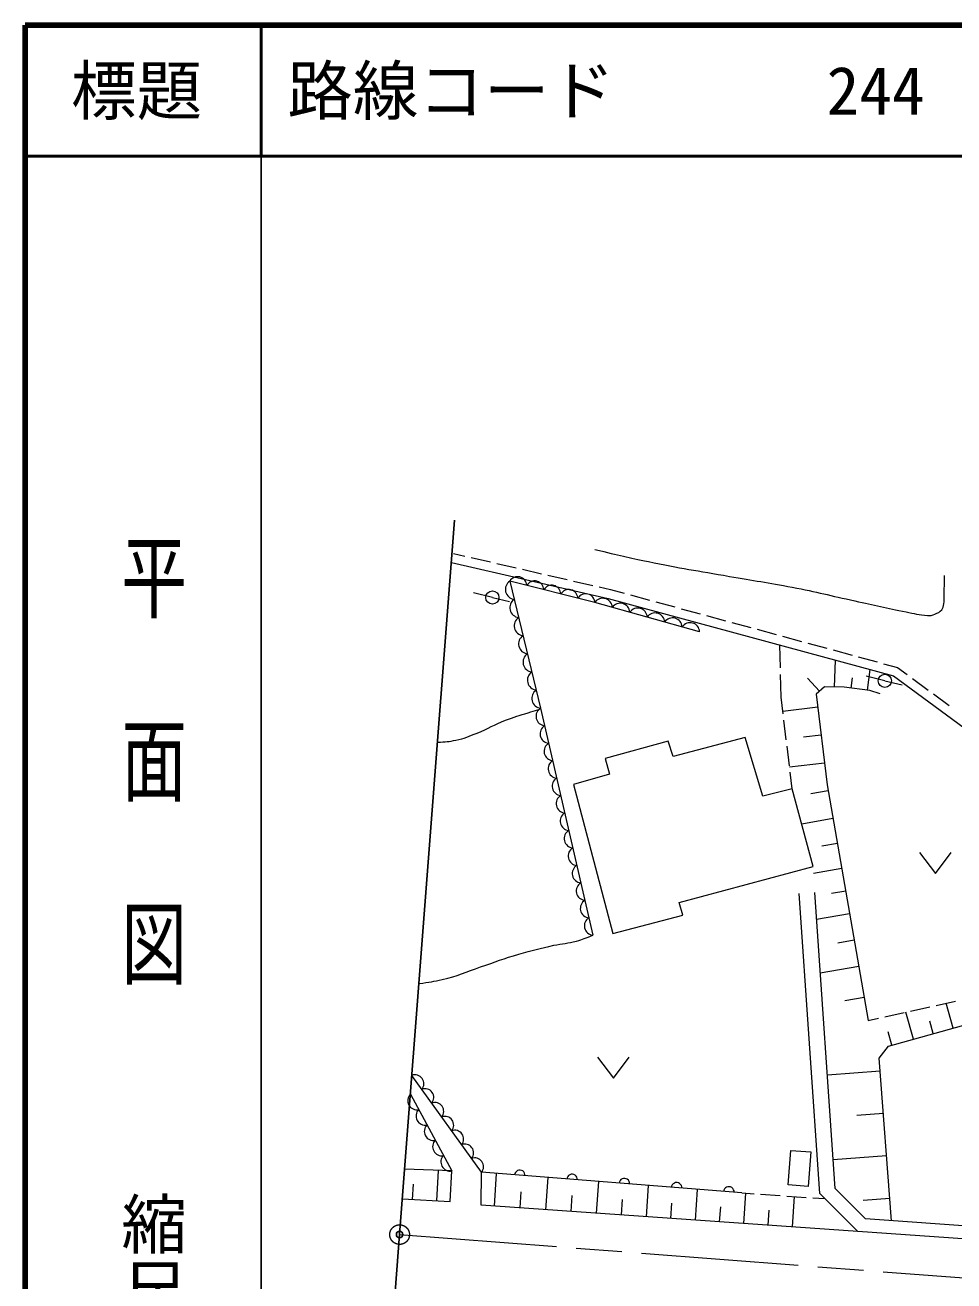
# Model space of a CAD drawing. Units: millimetres, scale not verified. Extents: x 40000 to 680000, y 20000 to 380000.
# Drawn here: x 40000 to 110852, y 284164 to 380000 of the extents above; entities that cross this region are included whole.
import ezdxf
from ezdxf.enums import TextEntityAlignment as Align

# ---------------------------------------------------------------- set-up
doc = ezdxf.new("R2010")
doc.units = ezdxf.units.MM
doc.header["$LTSCALE"] = 1000
doc.header["$PDMODE"] = 32
doc.header["$PDSIZE"] = 500
doc.linetypes.add('CHAIN', pattern=[18.5, 12, -1.5, 3.5, -1.5])
for name, color, linetype, lineweight in [('M-BMK', 2, 'CHAIN', 13), ('M-BMK-OTRS', 5, 'Continuous', 25), ('M-TTL', 2, 'Continuous', 140), ('M-TTL-BAND', 7, 'Continuous', 25), ('M-TTL-LINE', 7, 'Continuous', 50), ('M-WORK', 1, 'Continuous', 13)]:
    doc.layers.add(name, color=color, linetype=linetype, lineweight=lineweight)
doc.layers.add('M-OTRS', color=6, linetype='Continuous')
doc.layers.add('M-TTL-TXT', color=7, linetype='Continuous')
doc.styles.add('@ＭＳ ゴシック', font='')
doc.styles.add('ＭＳ ゴシック', font='')
doc.styles.get('@ＭＳ ゴシック').set_extended_font_data('@MS Gothic')
doc.styles.get('ＭＳ ゴシック').set_extended_font_data('MS Gothic')

msp = doc.modelspace()

# ---------------------------------------------------------------- linework, layer by layer
at = {"layer": 'M-BMK'}
msp.add_line((68570, 287697), (168277, 280046), dxfattribs=at)
msp.add_circle((68570, 287697), 750, dxfattribs=at)
at = {"layer": 'M-BMK-OTRS'}
for p, q in [((68570, 287697), (72767, 342230)), ((64374, 233165), (68570, 287697))]:
    msp.add_line(p, q, dxfattribs=at)
at = {"layer": 'M-OTRS'}
msp.add_point((68570, 287697), dxfattribs=at)
at = {"layer": 'M-TTL'}
for p, q in [((40000, 380000), (40000, 20000)), ((680000, 380000), (40000, 380000))]:
    msp.add_line(p, q, dxfattribs=at)
at = {"layer": 'M-TTL-BAND'}
msp.add_line((58000, 370000), (58000, 20000), dxfattribs=at)
at = {"layer": 'M-TTL-LINE'}
for p, q in [((58000, 380000), (58000, 370000)), ((40000, 370000), (680000, 370000))]:
    msp.add_line(p, q, dxfattribs=at)
at = {"layer": 'M-WORK'}
for p, q in [((72674, 339678), (73551, 339477)), ((74038, 339365), (75500, 339030)), ((72518, 338996), (84491, 336249)), ((75988, 338918), (77450, 338583)), ((77937, 338471), (79399, 338136)), ((79886, 338024), (81348, 337688)), ((81836, 337577), (83298, 337241)), ((75645, 336317), (74214, 336677)), ((83785, 337129), (84661, 336928)), ((84661, 336928), (85711, 336643)), ((86194, 336512), (87641, 336118)), ((75645, 336317), (76959, 336020)), ((84491, 336249), (106234, 330339)), ((88124, 335987), (89571, 335594)), ((90054, 335462), (91501, 335069)), ((91983, 334938), (93431, 334544)), ((93913, 334413), (95361, 334020)), ((95843, 333889), (97291, 333495)), ((97621, 330953), (97584, 332690)), ((97773, 333364), (99221, 332970)), ((99703, 332839), (101151, 332446)), ((101633, 332315), (103081, 331921)), ((103563, 331790), (105011, 331396)), ((101758, 329483), (101816, 331540)), ((104274, 329252), (104457, 330821)), ((105493, 331265), (106543, 330980)), ((106543, 330980), (107281, 330438)), ((97669, 328717), (97632, 330453)), ((100610, 329174), (99688, 330151)), ((103018, 329399), (103110, 330184)), ((105583, 329961), (104152, 330321)), ((105583, 329961), (106897, 329664)), ((106234, 330339), (116067, 323117)), ((107684, 330142), (108893, 329254)), ((97823, 327451), (97669, 328717)), ((100983, 329504), (100347, 328941)), ((100347, 328941), (101180, 322033)), ((102474, 329463), (100983, 329504)), ((104434, 329233), (102474, 329463)), ((105231, 328973), (104434, 329233)), ((109296, 328958), (110505, 328070)), ((100467, 327949), (97802, 327627)), ((98065, 325466), (97884, 326955)), ((89067, 325341), (84244, 324034)), ((89427, 324173), (89067, 325341)), ((94930, 325643), (89427, 324173)), ((96280, 321156), (94930, 325643)), ((98307, 323480), (98125, 324969)), ((100724, 325816), (99391, 325656)), ((84244, 324034), (84591, 322832)), ((100981, 323684), (98321, 323364)), ((98522, 321718), (98367, 322984)), ((84591, 322832), (81831, 322047)), ((81831, 322047), (84825, 310679)), ((101180, 322033), (104323, 304043)), ((98522, 321718), (96280, 321156)), ((100116, 315777), (98522, 321718)), ((101263, 321560), (99943, 321330)), ((101631, 319449), (99243, 319032)), ((101965, 317538), (100771, 317329)), ((108241, 316854), (109441, 315254)), ((109441, 315254), (110641, 316854)), ((89895, 313039), (100116, 315777)), ((102299, 315627), (100149, 315252)), ((100618, 290838), (99039, 313734)), ((101795, 291218), (100236, 313816)), ((102599, 313907), (101525, 313720)), ((90173, 312087), (89895, 313039)), ((84825, 310679), (90173, 312087)), ((102900, 312188), (100379, 311747)), ((103252, 310171), (101992, 309950)), ((103605, 308154), (100662, 307639)), ((104016, 305799), (102545, 305542)), ((105856, 302073), (119319, 305849)), ((107548, 304752), (109013, 305074)), ((109501, 305182), (110966, 305504)), ((110797, 303459), (110267, 305350)), ((104323, 304043), (105106, 304216)), ((105594, 304323), (107059, 304645)), ((107771, 302610), (107193, 304674)), ((109284, 303035), (109019, 303980)), ((106120, 302147), (105831, 303179)), ((105153, 301158), (105856, 302073)), ((83676, 301245), (84876, 299645)), ((84876, 299645), (86076, 301245)), ((106104, 288759), (105153, 301158)), ((105229, 300161), (101199, 299852)), ((74817, 292453), (69505, 299846)), ((69394, 298406), (72557, 292563)), ((105476, 296938), (103461, 296783)), ((98210, 291483), (98408, 294120)), ((98408, 294120), (99944, 294005)), ((99944, 294005), (99746, 291368)), ((105724, 293714), (101644, 293401)), ((72557, 292563), (68955, 292701)), ((71418, 290271), (71544, 292601)), ((72417, 290217), (72557, 292563)), ((74790, 289940), (74817, 292453)), ((94685, 290874), (74817, 292453)), ((75797, 289870), (75971, 292361)), ((69554, 290372), (69617, 291537)), ((79722, 289596), (79893, 292050)), ((83587, 289327), (83755, 291743)), ((87392, 289062), (87557, 291440)), ((99746, 291368), (98210, 291483)), ((68779, 290414), (72417, 290217)), ((77760, 289733), (77845, 290960)), ((81654, 289462), (81739, 290670)), ((85489, 289195), (85572, 290384)), ((91138, 288801), (91301, 291143)), ((94685, 290874), (95605, 290811)), ((94831, 288544), (94992, 290853)), ((96104, 290777), (97600, 290675)), ((98099, 290641), (99596, 290539)), ((98533, 288286), (98694, 290600)), ((100095, 290505), (101015, 290442)), ((103521, 287939), (100618, 290838)), ((104116, 288900), (101795, 291218)), ((105974, 290450), (103934, 290294)), ((103521, 287939), (74790, 289940)), ((89265, 288932), (89346, 290103)), ((92985, 288673), (93065, 289827)), ((96682, 288415), (96763, 289572)), ((152650, 285468), (104116, 288900)), ((152580, 284471), (103521, 287939))]:
    msp.add_line(p, q, dxfattribs=at)
msp.add_lwpolyline([(91455, 333699), (83465, 335935), (76976, 337562), (79329, 327867), (83320, 310542)], dxfattribs=at)
for centre in [(75645, 336317), (105583, 329961)]:
    msp.add_circle(centre, 500, dxfattribs=at)
for centre, radius, start, end in [((77394, 336930), 758, 123.53073, 263.75764), ((77576, 337207), 698, 2.3811, 149.48145), ((78874, 336882), 698, 2.3811, 149.48145), ((80172, 336557), 698, 2.3811, 149.48145), ((81470, 336232), 698, 2.3811, 149.48145), ((82768, 335906), 698, 2.3811, 149.48145), ((77730, 335545), 758, 123.53073, 263.75764), ((84069, 335529), 728, 2.62127, 146.11087), ((85401, 335157), 728, 2.62127, 146.11087), ((86732, 334784), 728, 2.62127, 146.11087), ((78066, 334160), 758, 123.53073, 263.75764), ((88064, 334411), 728, 2.62127, 146.11087), ((89396, 334039), 728, 2.62127, 146.11087), ((90727, 333666), 728, 2.62127, 146.11087), ((78403, 332775), 758, 123.53073, 263.75764), ((78739, 331390), 758, 123.53073, 263.75764), ((79075, 330005), 758, 123.53073, 263.75764), ((79411, 328620), 758, 123.53073, 263.75764), ((79694, 327250), 718, 120.62357, 265.32223), ((80001, 325917), 718, 120.62357, 265.32223), ((80308, 324584), 718, 120.62357, 265.32223), ((80615, 323252), 718, 120.62357, 265.32223), ((80922, 321919), 718, 120.62357, 265.32223), ((81229, 320586), 718, 120.62357, 265.32223), ((81536, 319253), 718, 120.62357, 265.32223), ((81843, 317921), 718, 120.62357, 265.32223), ((82150, 316588), 718, 120.62357, 265.32223), ((82457, 315255), 718, 120.62357, 265.32223), ((82764, 313923), 718, 120.62357, 265.32223), ((83071, 312590), 718, 120.62357, 265.32223), ((83378, 311257), 718, 120.62357, 265.32223), ((69744, 299217), 673, 320.57819, 110.81158), ((69879, 297913), 692, 134.50308, 282.34796), ((70503, 298161), 673, 320.57819, 110.81158), ((70512, 296744), 692, 134.50308, 282.34796), ((71262, 297105), 673, 320.57819, 110.81158), ((72021, 296049), 673, 320.57819, 110.81158), ((71144, 295575), 692, 134.50308, 282.34796), ((72779, 294993), 673, 320.57819, 110.81158), ((71777, 294407), 692, 134.50308, 282.34796), ((73538, 293937), 673, 320.57819, 110.81158), ((72409, 293238), 692, 134.50308, 282.34796), ((74297, 292880), 673, 320.57819, 110.81158), ((77738, 292221), 400, 355.4552, 175.4552), ((81725, 291904), 400, 355.4552, 175.4552), ((85713, 291587), 400, 355.4552, 175.4552), ((89700, 291270), 400, 355.4552, 175.4552), ((93688, 290953), 400, 355.4552, 175.4552)]:
    msp.add_arc(centre, radius, start, end, dxfattribs=at)
for points, knots in [([(83467, 339982), (85424, 339511), (85949, 339396), (87548, 339059), (89948, 338554), (91310, 338360), (93724, 337933), (95598, 337602), (96656, 337464), (98525, 337105), (100403, 336743), (101440, 336462), (103309, 336057), (104829, 335728), (105678, 335531), (107203, 335228), (107835, 335103), (108185, 334970), (108829, 334947), (109058, 334938), (109201, 334943), (109408, 335041), (109627, 335144), (109779, 335190), (109924, 335385), (110033, 335532), (110056, 335643), (110096, 335822), (110152, 336079), (110105, 336232), (110111, 336495), (110124, 337081), (110128, 337265), (110142, 337996)], [0, 0, 0, 0, 1, 1, 1, 2, 2, 2, 3, 3, 3, 4, 4, 4, 5, 5, 5, 6, 6, 6, 7, 7, 7, 8, 8, 8, 9, 9, 9, 10, 10, 10, 11, 11, 11, 11]), ([(71462, 325277), (72108, 325304), (72326, 325321), (72867, 325430), (73520, 325562), (73865, 325725), (74485, 325970), (75347, 326310), (75778, 326623), (76643, 326955), (77306, 327209), (77692, 327312), (78372, 327518), (78695, 327615), (78799, 327647), (79199, 327761)], [0, 0, 0, 0, 1, 1, 1, 2, 2, 2, 3, 3, 3, 4, 4, 4, 5, 5, 5, 5]), ([(70045, 306857), (70881, 306959), (71138, 307010), (71828, 307162), (73003, 307420), (73610, 307751), (74752, 308131), (75888, 308509), (76509, 308771), (77660, 309101), (78696, 309397), (79282, 309544), (80334, 309773), (81003, 309918), (81396, 309914), (82054, 310101), (82558, 310245), (82740, 310309), (83320, 310542)], [0, 0, 0, 0, 1, 1, 1, 2, 2, 2, 3, 3, 3, 4, 4, 4, 5, 5, 5, 6, 6, 6, 6])]:
    msp.add_open_spline(points, degree=3, knots=knots, dxfattribs=at)

# ---------------------------------------------------------------- texts
at = {"layer": 'M-TTL-BAND', "style": '@ＭＳ ゴシック', "width": 1.4}
msp.add_text('平  面  図', height=3666, rotation=270, dxfattribs=at).set_placement((49777, 306475), align=Align.MIDDLE_RIGHT)
at = {"layer": 'M-TTL-BAND', "style": '@ＭＳ ゴシック'}
msp.add_text('縮尺千分の一', height=3666, rotation=270, dxfattribs=at).set_placement((49777, 261030), align=Align.MIDDLE_RIGHT)
at = {"layer": 'M-TTL-TXT', "style": 'ＭＳ ゴシック'}
msp.add_text('標題', height=3666, dxfattribs=at).set_placement((48500, 375000), align=Align.MIDDLE_CENTER)
for s, p in [('路線コード', (60000, 375000)), ('244', (101142, 375000))]:
    msp.add_text(s, height=3666, dxfattribs=at).set_placement(p, align=Align.MIDDLE_LEFT)

doc.saveas('drawing.dxf')
